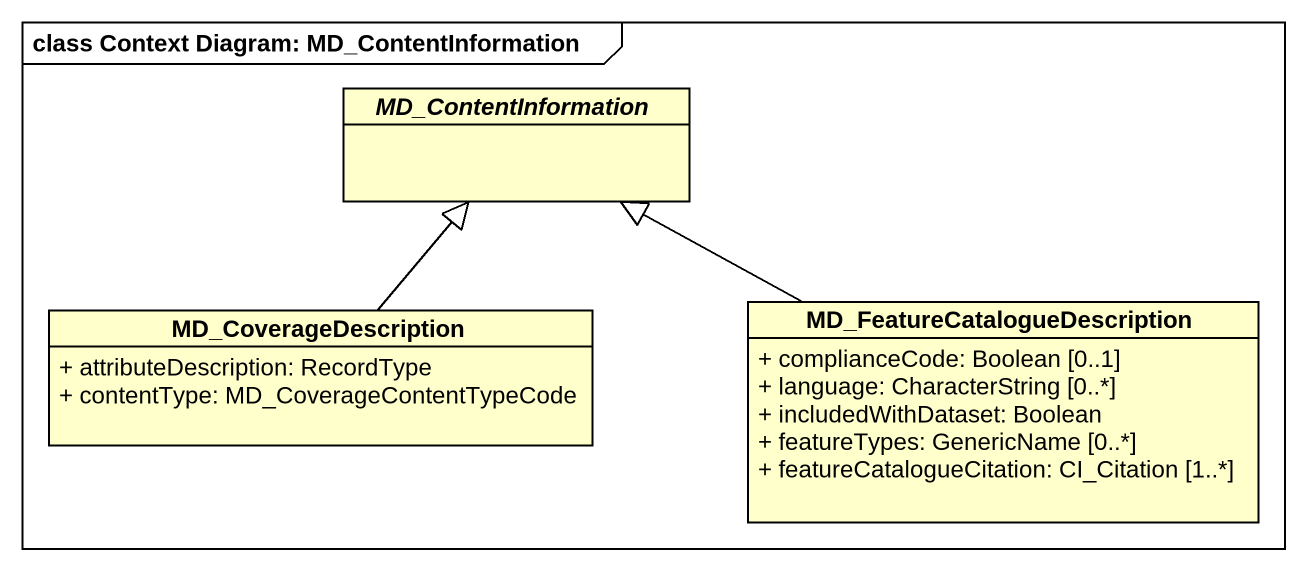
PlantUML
@startuml
mainframe class Context Diagram: MD_ContentInformation
hide circle
hide empty members
skinparam classAttributeIconSize 0
abstract class MD_ContentInformation
class MD_CoverageDescription {
  + attributeDescription: RecordType
  + contentType: MD_CoverageContentTypeCode
}
class "MD_FeatureCatalogueDescription" as MD_FeatureCatalogueDescripti {
  + complianceCode: Boolean [0..1]
  + language: CharacterString [0..*]
  + includedWithDataset: Boolean
  + featureTypes: GenericName [0..*]
  + featureCatalogueCitation: CI_Citation [1..*]
}
MD_CoverageDescription -up-|> MD_ContentInformation
MD_FeatureCatalogueDescripti -left-|> MD_ContentInformation
@enduml
